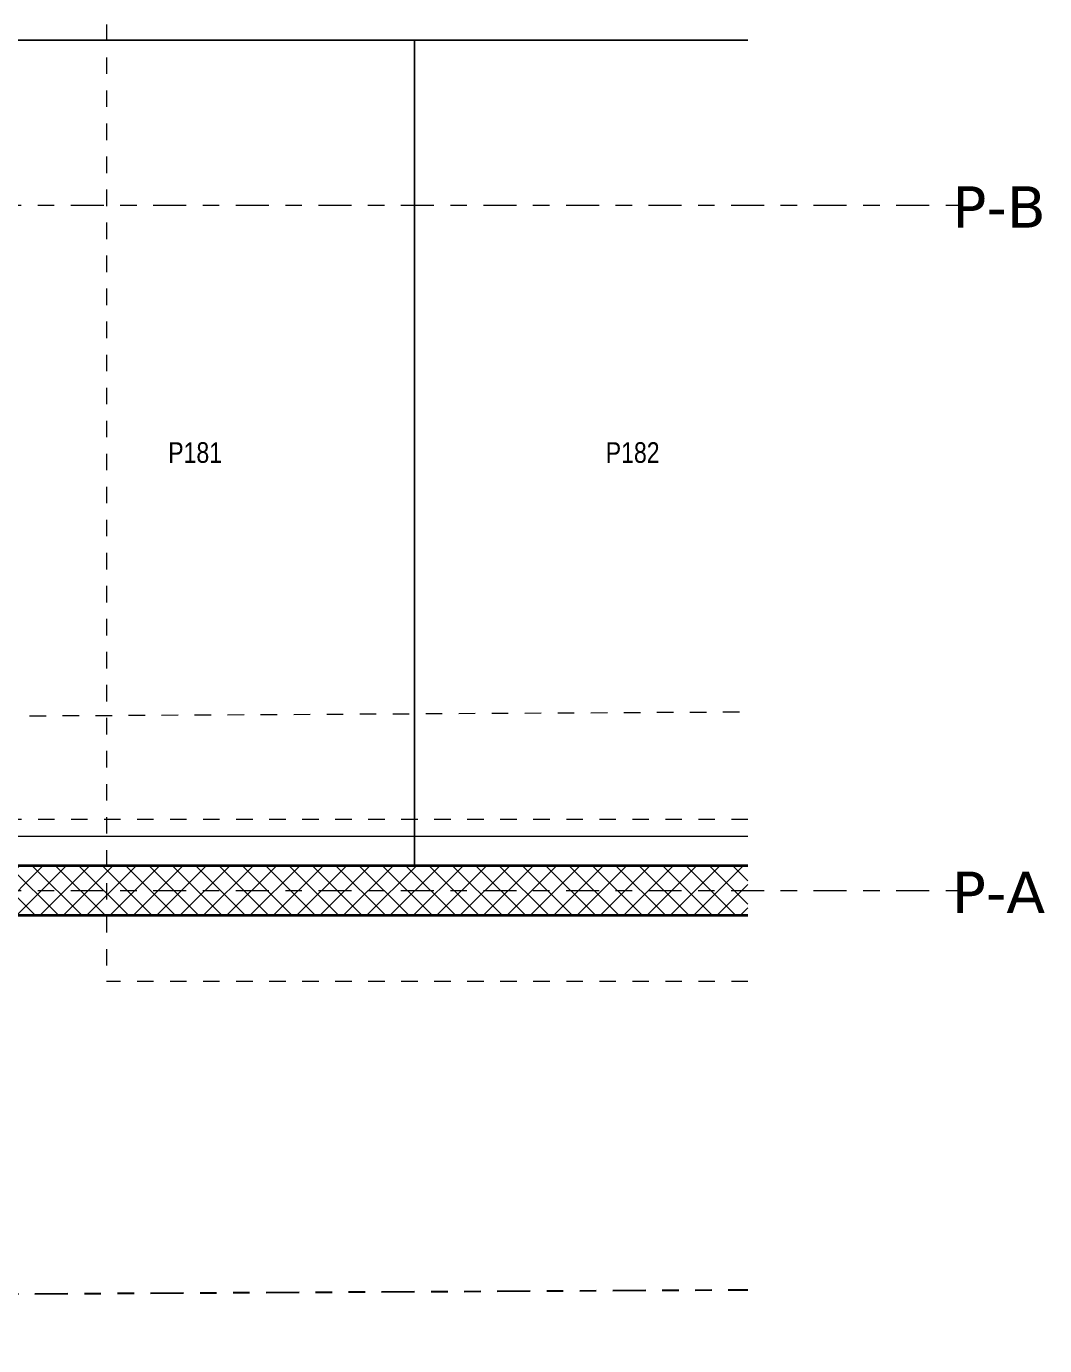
# Model space of a CAD drawing. Header units: metres. Extents: x -85.4 to -16.9, y -21.5 to 5.8.
# Drawn here: x -23.05 to -16.88, y -20.34 to -12.35 of the extents above; entities that cross this region are included whole.
import ezdxf

# ---------------------------------------------------------------- set-up
doc = ezdxf.new("R2010")
doc.units = ezdxf.units.M
for name, pattern in [('_Grundgrenze_', [0.45, 0.2, -0.05, 0.05, -0.05, 0.05, -0.05]), ('_Rasterlinie_', [0.375, 0.2, -0.05, 0.075, -0.05]), ('_Strichliert - Fein_', [0.15, 0.1, -0.05]), ('Gestrichelt', [0.1, 0.05, -0.05]), ('Strichpunkt - Fein', [0.2, 0.1, -0.05, 0, -0.05])]:
    doc.linetypes.add(name, pattern=pattern)
for name, color, linetype, lineweight, true_color in [('A-DETL-____-OTLN', 5, 'Continuous', 9, 0x0000ff), ('C-PROP-LINE-OTLN', 7, '_Grundgrenze_', 25, 0x800000), ('S-GRID-____-IDEN', 7, 'Continuous', 9, 0x5555aa)]:
    doc.layers.add(name, color=color, linetype=linetype, lineweight=lineweight, true_color=true_color)
for name, color, linetype, lineweight in [('A-DETL-GENF-OTLN', 7, 'Continuous', 9), ('A-FLOR-____-OTLN', 7, 'Continuous', 9), ('A-WALL-____-MCUT', 7, 'Continuous', 35), ('A-WALL-____-PATT', 7, 'Continuous', 35), ('C-PRKG-____-IDEN', 7, 'Continuous', 5), ('C-PRKG-____-OTLN', 7, 'Continuous', 9), ('S-GRID-____-OTLN', 7, 'Continuous', 5)]:
    doc.layers.add(name, color=color, linetype=linetype, lineweight=lineweight)
doc.styles.add('Arial_3', font='arial.ttf', dxfattribs={"width": 0.8, "height": 0.125})
doc.styles.add('Verdana_B', font='verdana.ttf', dxfattribs={"height": 0.25})

# ---------------------------------------------------------------- blocks, each defined once
blk = doc.blocks.new('PP_Parkplatz - 2650 x 5000-V2--01_UG_OK_FFB_AF_lu')
at = {"layer": 'C-PRKG-____-OTLN', "color": 253, "true_color": 0x999999}
for p, q in [((-18.6781, -12.4344), (-20.698, -12.4344)), ((-20.698, -12.4344), (-18.6781, -12.4344)), ((-20.698, -12.4345), (-20.698, -12.4344)), ((-20.698, -17.4334), (-20.698, -12.4345)), ((-18.6781, -12.4345), (-20.698, -12.4345)), ((-20.698, -12.4345), (-20.698, -17.4334)), ((-20.698, -17.4334), (-20.698, -12.4345)), ((-20.698, -17.4334), (-20.698, -17.4334))]:
    blk.add_line(p, q, dxfattribs=at)
blk = doc.blocks.new('PP_Parkplatz - 2650 x 5000-17586959--01_UG_OK_FFB_AF_lu')
at = {"layer": 'C-PRKG-____-OTLN', "color": 253, "true_color": 0x999999}
for p, q in [((-58.398, -12.4344), (-61.048, -12.4344)), ((-61.048, -12.4344), (-58.398, -12.4344)), ((-61.048, -12.4345), (-61.048, -12.4344)), ((-61.048, -17.4334), (-61.048, -12.4345)), ((-58.398, -12.4345), (-61.048, -12.4345)), ((-61.048, -12.4345), (-61.048, -17.4334)), ((-61.048, -17.4334), (-61.048, -12.4345)), ((-58.398, -12.4345), (-58.398, -12.4344)), ((-58.398, -17.4334), (-58.398, -12.4345)), ((-58.398, -17.4334), (-58.398, -12.4345)), ((-58.398, -12.4345), (-58.398, -17.4334)), ((-61.048, -17.4334), (-61.048, -17.4334)), ((-58.398, -17.4334), (-58.398, -17.4334))]:
    blk.add_line(p, q, dxfattribs=at)
blk = doc.blocks.new('Family - ___-13919876--01_UG_OK_FFB_AF_lu')
at = {"layer": 'C-PROP-LINE-OTLN'}
blk.add_line((-78.996, -20.3395), (-18.6781, -20.0011), dxfattribs=at)
blk = doc.blocks.new('DE_Detailverweis - mit_Rahmen-56961640--01_UG_OK_FFB_AF_lu')
at = {"layer": 'A-DETL-GENF-OTLN', "color": 30, "linetype": 'Strichpunkt - Fein', "true_color": 0xff8000}
for p in [(0, 22.795), (3.8849, 0)]:
    blk.add_line(p, (0, 0), dxfattribs=at)

msp = doc.modelspace()

# ---------------------------------------------------------------- hatches: boundary and pattern name
at = {"layer": 'A-WALL-____-PATT', "lineweight": 9}
h = msp.add_hatch(dxfattribs=at)
h.set_pattern_fill('FP_1', color=256, style=0, pattern_type=2)
h.set_pattern_definition([(45, (0, 0), (-0.07071068, 0.07071068), []), (135, (0, 0), (-0.07071068, -0.07071068), [])])
h.paths.add_polyline_path([(-18.6781, -17.7334), (-18.6781, -17.4334), (-77.5379, -17.4334), (-77.508, -17.7334), (-35.3154, -17.7334)])

# ---------------------------------------------------------------- linework, layer by layer
at = {"layer": 'A-DETL-____-OTLN', "color": 30, "linetype": '_Strichliert - Fein_', "true_color": 0xff8000}
msp.add_line((-75.8289, -16.8216), (-18.6781, -16.5011), dxfattribs=at)
at = {"layer": 'A-DETL-____-OTLN', "color": 7, "linetype": 'Gestrichelt'}
msp.add_line((-18.6781, -17.1534), (-70.258, -17.1534), dxfattribs=at)
at = {"layer": 'A-FLOR-____-OTLN'}
msp.add_line((-70.258, -17.254), (-18.6781, -17.254), dxfattribs=at)
at = {"layer": 'A-WALL-____-MCUT'}
for p, q in [((-18.6781, -17.4334), (-70.258, -17.4334)), ((-77.508, -17.7334), (-18.6781, -17.7334))]:
    msp.add_line(p, q, dxfattribs=at)
at = {"layer": 'S-GRID-____-OTLN', "color": 8, "linetype": '_Rasterlinie_', "true_color": 0x808080}
for p, q in [((-80.7802, -13.4334), (-17.3994, -13.4334)), ((-80.7802, -17.5834), (-17.3994, -17.5834))]:
    msp.add_line(p, q, dxfattribs=at)

# ---------------------------------------------------------------- block references
at = {"layer": 'A-DETL-GENF-OTLN', "color": 30, "true_color": 0xff8000}
msp.add_blockref('DE_Detailverweis - mit_Rahmen-56961640--01_UG_OK_FFB_AF_lu', (-22.563, -18.1334), dxfattribs=at)
at = {"layer": 'C-PRKG-____-OTLN', "color": 253, "true_color": 0x999999}
for name, p in [('PP_Parkplatz - 2650 x 5000-17586959--01_UG_OK_FFB_AF_lu', (37.7, 0)), ('PP_Parkplatz - 2650 x 5000-V2--01_UG_OK_FFB_AF_lu', (0, 0))]:
    msp.add_blockref(name, p, dxfattribs=at)
at = {"layer": 'C-PROP-LINE-OTLN'}
msp.add_blockref('Family - ___-13919876--01_UG_OK_FFB_AF_lu', (0, 0), dxfattribs=at)

# ---------------------------------------------------------------- texts
at = {"layer": 'S-GRID-____-IDEN', "color": 8, "lineweight": 5, "true_color": 0x808080, "char_height": 0.25, "attachment_point": 1, "style": 'Verdana_B'}
for s, insert, width in [('P-B', (-17.4401, -13.3189), 0.82173), ('P-A', (-17.4434, -17.4689), 0.829747)]:
    msp.add_mtext(s, dxfattribs=dict(at, insert=insert, width=width))

# ---------------------------------------------------------------- next in the draw order: texts
at = {"layer": 'C-PRKG-____-IDEN', "char_height": 0.125, "width": 0.391223, "attachment_point": 1, "style": 'Arial_3', "bg_fill": 3, "box_fill_scale": 1.25, "bg_fill_color": 256, "bg_fill_true_color": 13158600, "bg_fill_transparency": 0}
for s, insert in [('P181', (-22.1896, -14.8684)), ('P182', (-19.5396, -14.8684))]:
    msp.add_mtext(s, dxfattribs=dict(at, insert=insert))

doc.saveas('drawing.dxf')
